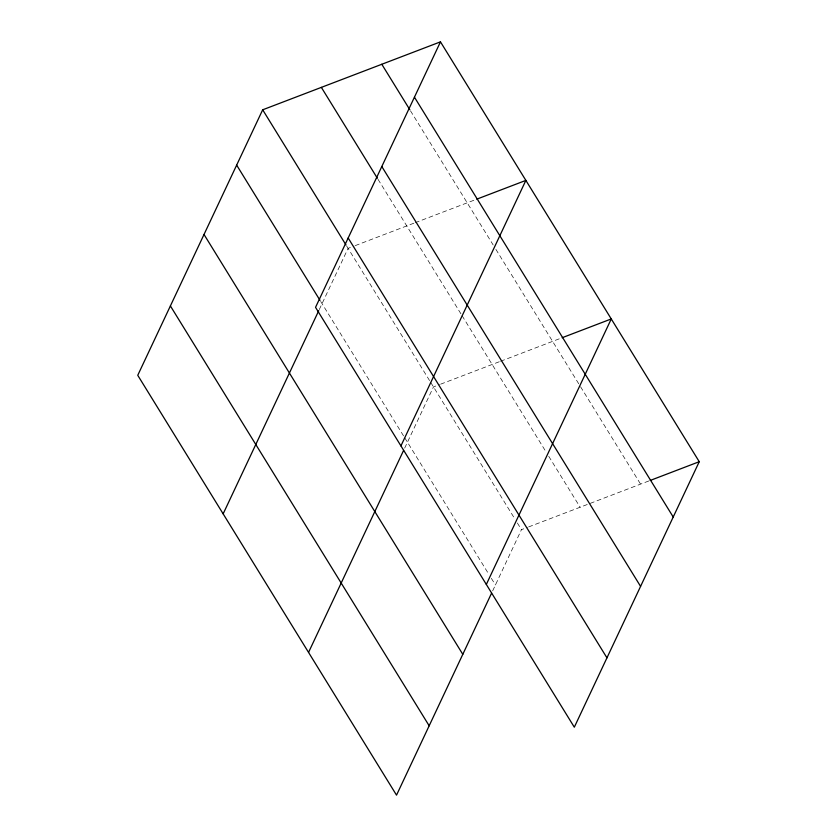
<?xml version="1.0" encoding="UTF-8"?>
<svg xmlns="http://www.w3.org/2000/svg" width="837" height="837" viewBox="0 0 837 837"><rect width="100%" height="100%" fill="white"/><g stroke="black" fill="none" stroke-linecap="round" stroke-linejoin="round"><path stroke-width="0.63" stroke-dasharray="4.18 3.14" d="M319.284 309.544L348.087 248.348L354.072 246.068M404.679 448.098L433.482 386.903L439.467 384.612M492.669 590.849L521.461 529.654L527.446 527.362M355.265 245.607L414.001 223.155M415.215 222.694L475.583 199.624M440.66 384.162L499.396 361.71M500.61 361.249L560.978 338.169M528.649 526.912L648.957 480.919M410.496 110.829L493.16 244.948M495.891 249.374L579.874 385.637M580.554 386.746L640.577 484.131M378.062 179.38L461.407 314.597M462.087 315.706L546.027 451.896M548.758 456.332L580.135 507.232M346.717 246.141L430.061 381.358M430.741 382.467L514.64 518.584M517.371 523.01L521.461 529.654M320.686 301.446L404.03 436.673M404.721 437.782L488.609 573.9M491.34 578.325L495.431 584.969"/><path stroke-width="1.26" d="M440.471 41.85L315.539 307.346L574.318 727.196L699.251 461.7L440.471 41.85L262.682 109.804L137.749 375.3L396.529 795.15L491.56 593.203M223.155 513.845L318.73 310.726M400.933 445.901L525.866 180.405L476.776 199.164M308.55 652.4L403.58 450.452M486.328 584.446L611.261 318.949L562.171 337.719M650.161 480.469L699.251 461.7M414.441 97.165L673.22 517.015M381.798 64.271L409.816 109.72M381.798 166.521L640.577 586.381M321.356 87.372L377.372 178.271M348.171 237.99L606.951 657.84M262.682 109.804L346.037 245.032M236.662 165.119L320.006 300.347M204.019 234.475L462.798 654.325M170.392 305.934L429.172 725.794"/></g></svg>
